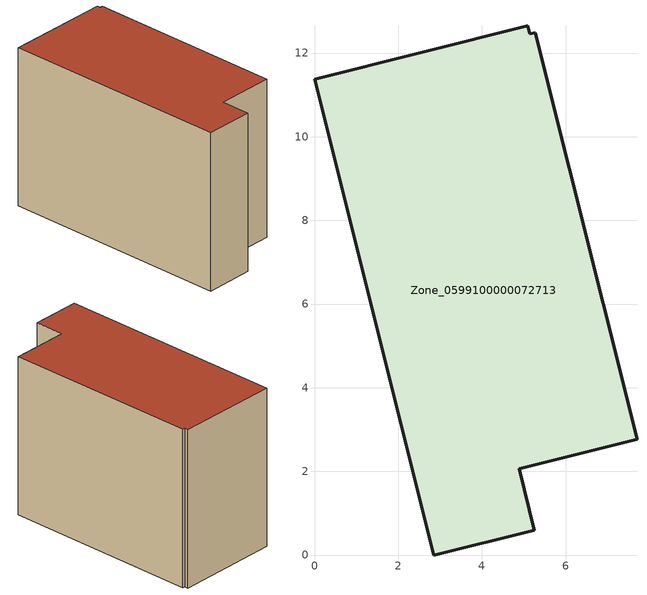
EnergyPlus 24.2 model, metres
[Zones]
Zone_0599100000072713
 floor ground (C_G): 0,11.37 5.1,12.65 5.15,12.46 5.28,12.49 7.71,2.77 4.89,2.06 5.25,0.6 2.85,0 z0
 wall outside (C_F): 2.85,0 5.25,0.6 4.89,2.06 7.71,2.77 5.28,12.49 5.15,12.46 5.1,12.65 0,11.37 2.85,0 z0:8.12
 roof outside (C_R): 5.1,12.65 0,11.37 2.85,0 5.25,0.6 4.89,2.06 7.71,2.77 5.28,12.49 5.15,12.46 z8.12
[BUILDING]
Pand.0599100000072713: North Axis=0; Terrain=City; Loads Convergence Tolerance Value=0.04; Temperature Convergence Tolerance Value=0.4; Solar Distribution=FullExterior; Maximum Number of Warmup Days=25; Minimum Number of Warmup Days=1
[Site:Location]
Rotterdam.The.Hague.AP_ZH_NLD Design_Conditions: Latitude=51.96; Longitude=4.45; Time Zone=1; Elevation=-4.5
[SITE:GROUNDTEMPERATURE:BUILDINGSURFACE]
18, 18, 18, 18, 18, 18, 18, 18, 18, 18, 18, 18
[MATERIAL] Thermal Absorptance=0.9; Solar Absorptance=0.7; Visible Absorptance=0.7
Name | Roughness | Thickness | Conductivity | Density | Specific Heat
G.TI.1975-1991 | MediumSmooth | 0.15 | 0.288461 | 540 | 1210
F.TI.1975-1991 | Rough | 0.3 | 0.230769 | 1920 | 840
R.TI.1975-1991 | MediumRough | 0.2 | 0.153846 | 1500 | 1000
[CONSTRUCTION]
C_G: G.TI.1975-1991
C_F: F.TI.1975-1991
C_R: R.TI.1975-1991
[ZONE]
Zone_0599100000072713: Type=1; Multiplier=1; Ceiling Height=Autocalculate; Volume=Autocalculate; Floor Area=autocalculate; Part of Total Floor Area=Yes
[ZONEINFILTRATION:DESIGNFLOWRATE]
Infil_Zone_0599100000072713: Zone or ZoneList or Space or SpaceList=Zone_0599100000072713; Schedule=AlwaysOn; Design Flow Rate Calculation Method=Flow/Area; Flow Rate per Floor Area=0.003; Constant Term Coefficient=1; Temperature Term Coefficient=0; Velocity Term Coefficient=0; Velocity Squared Term Coefficient=0
[HVACTEMPLATE:ZONE:IDEALLOADSAIRSYSTEM]
Zone_0599100000072713: Maximum Heating Supply Air Temperature=50; Minimum Cooling Supply Air Temperature=13; Maximum Heating Supply Air Humidity Ratio=0.0156; Minimum Cooling Supply Air Humidity Ratio=0.0077; Heating Limit=NoLimit; Cooling Limit=NoLimit; Dehumidification Control Type=ConstantSensibleHeatRatio; Cooling Sensible Heat Ratio=0.7; Dehumidification Setpoint=60; Humidification Control Type=None; Humidification Setpoint=30; Outdoor Air Method=None; Outdoor Air Flow Rate per Person=0.00944; Outdoor Air Flow Rate per Zone Floor Area=0; Outdoor Air Flow Rate per Zone=0; Demand Controlled Ventilation Type=None; Outdoor Air Economizer Type=NoEconomizer; Heat Recovery Type=None; Sensible Heat Recovery Effectiveness=0.7; Latent Heat Recovery Effectiveness=0.65
[ZONECONTROL:THERMOSTAT]
ThermostatControl_Zone_0599100000072713: Zone or ZoneList=Zone_0599100000072713; Control Type Schedule=DualSetpointControlType; Control 1=Thermostat_Zone_0599100000072713; Temperature Difference Between Cutout And Setpoint=0
[THERMOSTATSETPOINT:DUALSETPOINT]
Thermostat_Zone_0599100000072713: Heating Setpoint Temperature Schedule=HeatingSetpoint_Zone_0599100000072713; Cooling Setpoint Temperature Schedule=CoolingSetpoint_Zone_0599100000072713
[SCHEDULE:COMPACT]
HeatingSetpoint_Zone_0599100000072713: Through: 12/31, For: AllDays, Until: 24:00, 21
CoolingSetpoint_Zone_0599100000072713: Through: 12/31, For: AllDays, Until: 24:00, 24
DualSetpointControlType: Through: 12/31, For: AllDays, Until: 24:00, 4
AlwaysOn: Through: 12/31, For: AllDays, Until: 24:00, 1
